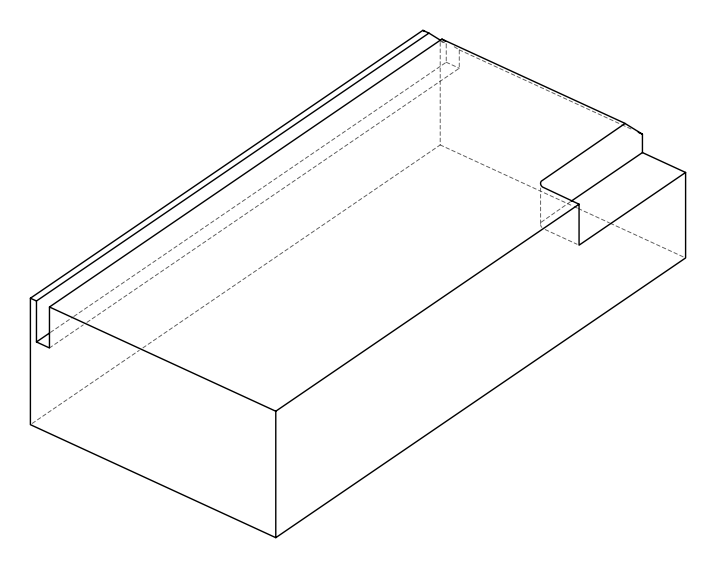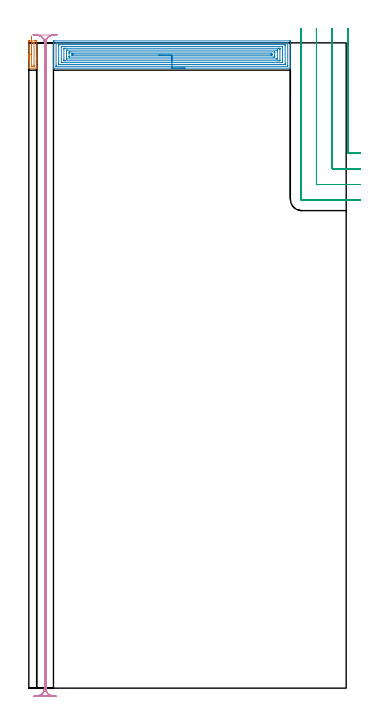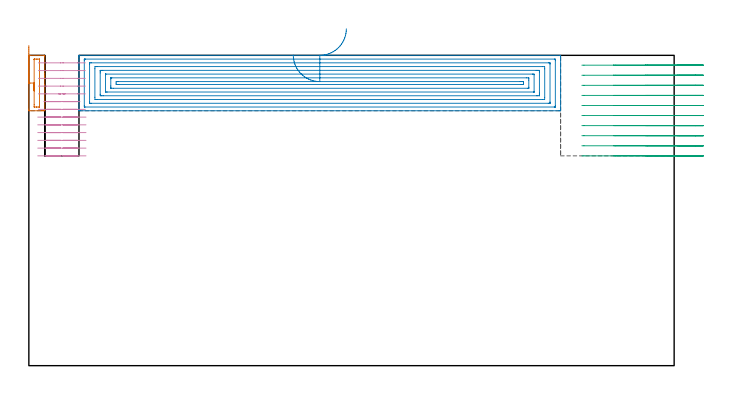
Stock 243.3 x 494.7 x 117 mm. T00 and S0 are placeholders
(PLAN: 4 operations, 2 tool changes, 52.1 min)
(1 AREA_MILL | FG_CHAMFER_SURFACE | UGT0205_001 | 0.64 min | 3052 mm3)
(2 AREA_MILL_1 | FG_CHAMFER_SURFACE_1 | UGT0205_001 | 11.9 min | 42234 mm3)
(3 MILL_CORNER_NOTCH_RECTANGULAR | CORNER_NOTCH_RECTANGULAR | NXT0201_012 | Follow Part, ap 4, ae 75% | 12.47 min | 206259 mm3)
(4 MILL_RECTANGULAR_SLOT | SLOT_RECTANGULAR | NXT0201_011 | Follow Part, ap 3, ae 75% | 27.09 min | 239288 mm3)
(TOOL UGT0205_001 | Chamfer Mill 20 x 3 x 45 deg. | D20 FL50 Z2)
(TOOL NXT0201_012 | ENDMILL 16mm [2P460-1600-NA 1630] | D16 FL38 Z6)
(TOOL NXT0201_011 | ENDMILL 12mm [2P460-1200-NA 1630] | D12 FL38 Z6)
(OP 1 AREA_MILL)
G17 G21 G94 G90
T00 M6
G54
G17 G0 G90 X0. Y485.75 S1061 M3
G43 Z127. H0
Z120.687
G94 G1 Y485.161 Z120.044 F250.
Y484.63 Z119.351
Y484.161 Z118.616
Y483.758 Z117.842
Y483.424 Z117.036
Y483.162 Z116.204
Y482.973 Z115.352
Y482.859 Z114.487
Y482.821 Z113.616
Y482.859 Z112.744
Y482.973 Z111.879
Y483.162 Z111.027
Y483.424 Z110.195
Y483.758 Z109.389
Y484.161 Z108.616
Y484.63 Z107.88
Y485.161 Z107.188
Y485.75 Z106.545
Y495.579 Z96.715
X0.004 Y496.097 Z96.198
X0.01 Y496.191 Z96.104
X0.103 Y496.198 Z96.098
X0.373 Y496.2 Z96.1
X4.752
X5.02 Y496.199 Z96.101
X5.627 Y496.196 Z96.104
X5.996 Y496.19
X5.999 Y495.958 Z96.337
X6. Y486.387 Z105.908
Y483.449 Z108.845
Y483.069 Z109.225
Y482.309 Z109.991
Y475.828 Z116.472
X5.99 Y475.306 Z116.992
X5.628 Y475.3 Z117.
X0.373
X0.01 Y475.306 Z116.992
X0. Y475.828 Z116.471
Y482.309 Z109.991
Y483.069 Z109.225
Y485.75 Z106.545
X0.37 Y485.752 Z106.548
X0.373
X2. Y485.75 Z106.55
Y493.919 Z98.381
X2.004 Y494.686 Z97.614
X2.007 Y494.748 Z97.552
X2.01 Y494.775 Z97.525
X2.032 Y494.78 Z97.52
X2.124 Y494.781 Z97.519
X2.902 Y494.786 Z97.514
X3.
X3.778 Y494.785 Z97.515
X3.876 Y494.784 Z97.516
X3.972 Y494.779 Z97.521
X3.99 Y494.778 Z97.522
X3.994 Y494.761 Z97.539
X3.998 Y494.728 Z97.572
X3.999 Y494.686 Z97.614
X4. Y494.559 Z97.741
Y477.581 Z114.719
X3.996 Y476.814 Z115.486
X3.993 Y476.752 Z115.548
X3.991 Y476.725 Z115.575
X3.968 Y476.72 Z115.58
X3.876 Y476.719 Z115.581
X3.098 Y476.714 Z115.586
X3.
X2.222 Y476.715 Z115.585
X2.124 Y476.717 Z115.583
X2.028 Y476.721 Z115.579
X2.01 Y476.722 Z115.578
X2.006 Y476.739 Z115.561
X2.002 Y476.772 Z115.528
X2.001 Y476.814 Z115.486
X2. Y476.941 Z115.359
Y485.75 Z106.55
Y486.393 Z105.961
Y487.085 Z105.43
Y487.821 Z104.961
Y488.595 Z104.558
Y489.401 Z104.224
Y490.233 Z103.962
Y491.085 Z103.773
Y491.95 Z103.659
Y492.821 Z103.621
Y493.693 Z103.659
Y494.558 Z103.773
Y495.409 Z103.962
Y496.241 Z104.224
Y497.047 Z104.558
Y497.821 Z104.961
Y498.557 Z105.43
Y499.249 Z105.961
Y499.892 Z106.55
G0 Z127.
M5
M2
(OP 2 AREA_MILL_1)
G17 G21 G94 G90
T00 M6
G54
G17 G0 G90 X119.7 Y475.3 S1061 M3
G43 Z127. H0
G94 G1 X119.662 Z126.128 F250.
X119.548 Z125.263
X119.359 Z124.412
X119.097 Z123.58
X118.763 Z122.774
X118.36 Z122.
X117.892 Z121.264
X117.361 Z120.572
X116.771 Z119.929
X116.128 Z119.339
X115.436 Z118.808
X114.7 Z118.34
X113.926 Z117.937
X113.12 Z117.603
X112.288 Z117.341
X111.437 Z117.152
X110.572 Z117.038
X109.7 Z117.
X19.066
X18.91 Y475.302 Z116.988
X18.907 Y475.362 Z116.93
X18.9 Y475.761 Z116.538
Y476.151 Z116.149
Y476.814 Z115.481
Y478.04 Z114.257
Y478.602 Z113.693
Y479.214 Z113.081
X18.901 Y495.579 Z96.718
X18.904 Y496.188 Z96.109
X18.907 Y496.192 Z96.106
X19.512 Y496.2 Z96.1
X199.888
X200.163 Y496.197 Z96.102
X200.49 Y496.192 Z96.106
X200.5 Y495.86 Z96.437
Y479.214 Z113.081
Y476.814 Z115.481
Y476.15 Z116.149
Y475.761 Z116.538
Y475.365 Z116.927
X200.49 Y475.303 Z116.988
X200.334 Y475.3 Z117.
X109.7
Y476.714 Z115.586
X21.298
X21.198 Y476.716 Z115.584
X20.999 Y476.721 Z115.579
X20.909 Y476.729 Z115.571
X20.905 Y476.758 Z115.542
X20.902 Y476.814 Z115.486
X20.9 Y477.213 Z115.087
Y494.19 Z98.11
X20.907 Y494.686 Z97.614
X20.91 Y494.778 Z97.522
X21.098 Y494.784 Z97.516
X21.198 Y494.785 Z97.515
X198.102 Y494.786 Z97.514
X198.202 Y494.784 Z97.516
X198.401 Y494.779 Z97.521
X198.491 Y494.771 Z97.529
X198.495 Y494.742 Z97.558
X198.498 Y494.686 Z97.614
X198.5 Y494.287 Z98.013
Y477.31 Z114.99
X198.493 Y476.814 Z115.486
X198.49 Y476.722 Z115.578
X198.302 Y476.716 Z115.584
X198.202 Y476.715 Z115.585
X109.7 Y476.714 Z115.586
Y478.128 Z114.172
X23.556 Y478.129 Z114.171
X23.084 Y478.132 Z114.168
X22.928 Y478.135 Z114.165
X22.91 Y478.137 Z114.163
X22.906 Y478.196 Z114.104
X22.902 Y478.295 Z114.005
X22.9 Y478.786 Z113.514
X22.901 Y492.898 Z99.402
X22.902 Y493.081 Z99.219
X22.91 Y493.267 Z99.033
X22.916 Y493.365 Z98.935
X22.967 Y493.367 Z98.933
X23.084 Y493.369 Z98.931
X23.505 Y493.371 Z98.929
X195.844
X196.316 Y493.368 Z98.932
X196.472 Y493.365 Z98.935
X196.49 Y493.363 Z98.937
X196.494 Y493.304 Z98.996
X196.498 Y493.205 Z99.095
X196.499 Y493.083 Z99.217
X196.5 Y492.898 Z99.402
X196.499 Y478.602 Z113.698
X196.498 Y478.419 Z113.881
X196.49 Y478.233 Z114.067
X196.484 Y478.135 Z114.165
X196.434 Y478.133 Z114.167
X196.316 Y478.131 Z114.169
X195.895 Y478.129 Z114.171
X109.7 Y478.128 Z114.172
Y479.543 Z112.757
X25.716
X24.926 Y479.55 Z112.75
X24.9 Y480.359 Z111.941
Y491.111 Z101.189
X24.925 Y491.95 Z100.35
X25.763 Y491.957 Z100.343
X193.685
X194.474 Y491.95 Z100.35
X194.5 Y491.141 Z101.159
Y480.389 Z111.911
X194.475 Y479.55 Z112.75
X193.637 Y479.543 Z112.757
X109.7
Y480.957 Z111.343
X27.874
X27.549 Y480.958 Z111.342
X26.976 Y480.962 Z111.338
X26.927 Y480.964 Z111.336
X26.91 Y480.977 Z111.323
X26.904 Y481.034 Z111.266
X26.902 Y481.282 Z111.018
X26.9 Y481.931 Z110.369
X26.901 Y489.973 Z102.327
X26.904 Y490.218 Z102.082
X26.91 Y490.535 Z101.765
X27.227 Y490.54 Z101.76
X27.549 Y490.542 Z101.758
X28.117 Y490.543 Z101.757
X191.526
X191.851 Y490.542 Z101.758
X192.424 Y490.538 Z101.762
X192.474 Y490.536 Z101.764
X192.49 Y490.523 Z101.777
X192.496 Y490.466 Z101.834
X192.499 Y490.218 Z102.082
X192.5 Y489.569 Z102.731
X192.499 Y481.527 Z110.773
X192.496 Y481.282 Z111.018
X192.49 Y480.965 Z111.335
X192.173 Y480.96 Z111.34
X191.851 Y480.958 Z111.342
X191.283 Y480.957 Z111.343
X109.7
Y482.371 Z109.929
X29.139
X28.97 Y482.373 Z109.927
X28.928 Y482.375 Z109.925
X28.914 Y482.378 Z109.922
X28.91 Y482.386 Z109.914
X28.906 Y482.426 Z109.874
X28.901 Y482.61 Z109.69
Y488.864 Z103.436
X28.906 Y489.011 Z103.289
X28.91 Y489.12 Z103.18
X28.986 Y489.122 Z103.178
X29.335 Y489.127 Z103.173
X29.531 Y489.128 Z103.172
X190.261 Y489.129 Z103.171
X190.43 Y489.127 Z103.173
X190.472 Y489.125 Z103.175
X190.486 Y489.122 Z103.178
X190.49 Y489.114 Z103.186
X190.494 Y489.074 Z103.226
X190.499 Y488.89 Z103.41
Y482.636 Z109.664
X190.495 Y482.489 Z109.811
X190.49 Y482.38 Z109.92
X190.414 Y482.378 Z109.922
X190.065 Y482.373 Z109.927
X189.87 Y482.372 Z109.928
X109.7 Y482.371 Z109.929
Y483.785 Z108.515
X31.297 Y483.786 Z108.514
X31.121 Y483.788 Z108.512
X30.945 Y483.792 Z108.508
X30.909 Y483.797 Z108.503
X30.906 Y483.831 Z108.469
X30.902 Y483.889 Z108.411
X30.901 Y483.963 Z108.337
X30.9 Y484.184 Z108.116
Y486.864 Z105.436
X30.903 Y487.537 Z104.763
X30.906 Y487.647 Z104.653
X30.91 Y487.698 Z104.602
X30.949 Y487.709 Z104.591
X31.121 Y487.711 Z104.589
X31.837 Y487.714 Z104.586
X188.103
X188.279 Y487.712 Z104.588
X188.455 Y487.708 Z104.592
X188.491 Y487.703 Z104.597
X188.494 Y487.669 Z104.631
X188.498 Y487.611 Z104.689
X188.5 Y487.537 Z104.763
Y487.316 Z104.984
Y484.636 Z107.664
X188.497 Y483.963 Z108.337
X188.494 Y483.853 Z108.447
X188.49 Y483.802 Z108.498
X188.451 Y483.791 Z108.509
X188.279 Y483.789 Z108.511
X187.564 Y483.786 Z108.514
X109.7 Y483.785 Z108.515
Y485.2 Z107.1
X33.8
X33.455 Y485.201 Z107.099
X32.907 Y485.207 Z107.093
X32.9 Y485.756 Z106.544
X32.907 Y486.293 Z106.007
X33.252 Y486.298 Z106.002
X33.8 Y486.3 Z106.
X34.142
X185.601
X185.945 Y486.299 Z106.001
X186.493 Y486.293 Z106.007
X186.5 Y485.743 Z106.557
X186.493 Y485.207 Z107.093
X186.148 Y485.202 Z107.098
X185.601 Y485.2 Z107.1
X185.258
X109.7
X108.828 Z107.139
X107.964 Z107.252
X107.112 Z107.441
X106.28 Z107.704
X105.474 Z108.037
X104.7 Z108.44
X103.964 Z108.909
X103.272 Z109.44
X102.629 Z110.029
X102.04 Z110.673
X101.509 Z111.365
X101.04 Z112.1
X100.637 Z112.874
X100.303 Z113.68
X100.041 Z114.512
X99.852 Z115.364
X99.738 Z116.229
X99.7 Z117.1
G0 Z127.
M5
M2
(OP 3 MILL_CORNER_NOTCH_RECTANGULAR)
G17 G21 G94 G90
T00 M6
G54
G17 G0 G90 X244.486 Y505.61 S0 M3
G43 Z127.091 H1
Z113.292
G94 G1 X244.5 Y502.61 F250.
Y502.446 F500.
Y410.895
G3 X245.295 Y410.1 R0.8
G1 X251.3
X254.3 F250.
G0 Z127.091
X232.467 Y505.7
Z113.292
G1 X232.499 Y502.7
G2 X232.5 Y502.446 R24. F500.
G1 Y398.895
G3 X233.295 Y398.1 R0.8
G1 X251.3
X254.3 F250.
G0 Z127.091
X220.434 Y505.699
Z113.292
G1 X220.497 Y502.7
G2 X220.5 Y502.446 R12. F500.
G1 Y386.895
G3 X221.295 Y386.1 R0.8
G1 X251.3
X254.3 F250.
G0 Z127.091
X208.5 Y505.446
Z113.292
G1 Y502.446
Y374.895 F500.
G3 X209.295 Y374.1 R0.8
G1 X251.3
X254.3 F250.
G0 Z127.091
X244.486 Y505.61
Z109.493
G1 X244.5 Y502.61
Y502.446 F500.
Y410.895
G3 X245.295 Y410.1 R0.8
G1 X251.3
X254.3 F250.
G0 Z127.091
X232.467 Y505.7
Z109.493
G1 X232.499 Y502.7
G2 X232.5 Y502.446 R24. F500.
G1 Y398.895
G3 X233.295 Y398.1 R0.8
G1 X251.3
X254.3 F250.
G0 Z127.091
X220.434 Y505.699
Z109.493
G1 X220.497 Y502.7
G2 X220.5 Y502.446 R12. F500.
G1 Y386.895
G3 X221.295 Y386.1 R0.8
G1 X251.3
X254.3 F250.
G0 Z127.091
X208.5 Y505.446
Z109.493
G1 Y502.446
Y374.895 F500.
G3 X209.295 Y374.1 R0.8
G1 X251.3
X254.3 F250.
G0 Z127.091
X244.486 Y505.61
Z105.694
G1 X244.5 Y502.61
Y502.446 F500.
Y410.895
G3 X245.295 Y410.1 R0.8
G1 X251.3
X254.3 F250.
G0 Z127.091
X232.467 Y505.7
Z105.694
G1 X232.499 Y502.7
G2 X232.5 Y502.446 R24. F500.
G1 Y398.895
G3 X233.295 Y398.1 R0.8
G1 X251.3
X254.3 F250.
G0 Z127.091
X220.434 Y505.699
Z105.694
G1 X220.497 Y502.7
G2 X220.5 Y502.446 R12. F500.
G1 Y386.895
G3 X221.295 Y386.1 R0.8
G1 X251.3
X254.3 F250.
G0 Z127.091
X208.5 Y505.446
Z105.694
G1 Y502.446
Y374.895 F500.
G3 X209.295 Y374.1 R0.8
G1 X251.3
X254.3 F250.
G0 Z127.091
X244.5 Y505.61
Z101.895
G1 Y502.61
Y410.895 F500.
G3 X245.295 Y410.1 R0.8
G1 X251.3
X254.3 F250.
G0 Z127.091
X232.5 Y505.7
Z101.895
G1 Y502.7
Y398.895 F500.
G3 X233.295 Y398.1 R0.8
G1 X251.3
X254.3 F250.
G0 Z127.091
X220.5 Y505.7
Z101.895
G1 Y502.7
Y386.895 F500.
G3 X221.295 Y386.1 R0.8
G1 X251.3
X254.3 F250.
G0 Z127.091
X208.5 Y505.7
Z101.895
G1 Y502.7
Y374.895 F500.
G3 X209.295 Y374.1 R0.8
G1 X251.3
X254.3 F250.
G0 Z127.091
X244.5 Y505.61
Z98.095
G1 Y502.61
Y410.895 F500.
G3 X245.295 Y410.1 R0.8
G1 X251.3
X254.3 F250.
G0 Z127.091
X232.5 Y505.7
Z98.095
G1 Y502.7
Y398.895 F500.
G3 X233.295 Y398.1 R0.8
G1 X251.3
X254.3 F250.
G0 Z127.091
X220.5 Y505.7
Z98.095
G1 Y502.7
Y386.895 F500.
G3 X221.295 Y386.1 R0.8
G1 X251.3
X254.3 F250.
G0 Z127.091
X208.5 Y505.7
Z98.095
G1 Y502.7
Y374.895 F500.
G3 X209.295 Y374.1 R0.8
G1 X251.3
X254.3 F250.
G0 Z127.091
X244.5 Y505.61
Z94.296
G1 Y502.61
Y410.895 F500.
G3 X245.295 Y410.1 R0.8
G1 X251.3
X254.3 F250.
G0 Z127.091
X232.5 Y505.7
Z94.296
G1 Y502.7
Y398.895 F500.
G3 X233.295 Y398.1 R0.8
G1 X251.3
X254.3 F250.
G0 Z127.091
X220.5 Y505.7
Z94.296
G1 Y502.7
Y386.895 F500.
G3 X221.295 Y386.1 R0.8
G1 X251.3
X254.3 F250.
G0 Z127.091
X208.5 Y505.7
Z94.296
G1 Y502.7
Y374.895 F500.
G3 X209.295 Y374.1 R0.8
G1 X251.3
X254.3 F250.
G0 Z127.091
X244.5 Y505.61
Z90.497
G1 Y502.61
Y410.895 F500.
G3 X245.295 Y410.1 R0.8
G1 X251.3
X254.3 F250.
G0 Z127.091
X232.5 Y505.7
Z90.497
G1 Y502.7
Y398.895 F500.
G3 X233.295 Y398.1 R0.8
G1 X251.3
X254.3 F250.
G0 Z127.091
X220.5 Y505.7
Z90.497
G1 Y502.7
Y386.895 F500.
G3 X221.295 Y386.1 R0.8
G1 X251.3
X254.3 F250.
G0 Z127.091
X208.5 Y505.7
Z90.497
G1 Y502.7
Y374.895 F500.
G3 X209.295 Y374.1 R0.8
G1 X251.3
X254.3 F250.
G0 Z127.091
X244.5 Y505.61
Z86.698
G1 Y502.61
Y410.895 F500.
G3 X245.295 Y410.1 R0.8
G1 X251.3
X254.3 F250.
G0 Z127.091
X232.5 Y505.7
Z86.698
G1 Y502.7
Y398.895 F500.
G3 X233.295 Y398.1 R0.8
G1 X251.3
X254.3 F250.
G0 Z127.091
X220.5 Y505.7
Z86.698
G1 Y502.7
Y386.895 F500.
G3 X221.295 Y386.1 R0.8
G1 X251.3
X254.3 F250.
G0 Z127.091
X208.5 Y505.7
Z86.698
G1 Y502.7
Y374.895 F500.
G3 X209.295 Y374.1 R0.8
G1 X251.3
X254.3 F250.
G0 Z127.091
X244.5 Y505.61
Z82.899
G1 Y502.61
Y410.895 F500.
G3 X245.295 Y410.1 R0.8
G1 X251.3
X254.3 F250.
G0 Z127.091
X232.5 Y505.7
Z82.899
G1 Y502.7
Y398.895 F500.
G3 X233.295 Y398.1 R0.8
G1 X251.3
X254.3 F250.
G0 Z127.091
X220.5 Y505.7
Z82.899
G1 Y502.7
Y386.895 F500.
G3 X221.295 Y386.1 R0.8
G1 X251.3
X254.3 F250.
G0 Z127.091
X208.5 Y505.7
Z82.899
G1 Y502.7
Y374.895 F500.
G3 X209.295 Y374.1 R0.8
G1 X251.3
X254.3 F250.
G0 Z127.091
X244.5 Y505.61
Z79.1
G1 Y502.61
Y410.895 F500.
G3 X245.295 Y410.1 R0.8
G1 X251.3
X254.3 F250.
G0 Z127.091
X232.5 Y505.7
Z79.1
G1 Y502.7
Y398.895 F500.
G3 X233.295 Y398.1 R0.8
G1 X251.3
X254.3 F250.
G0 Z127.091
X220.5 Y505.7
Z79.1
G1 Y502.7
Y386.895 F500.
G3 X221.295 Y386.1 R0.8
G1 X251.3
X254.3 F250.
G0 Z127.091
X208.5 Y505.7
Z79.1
G1 Y502.7
Y374.895 F500.
G3 X209.295 Y374.1 R0.8
G1 X251.3
X254.3 F250.
G0 Z127.091
M5
M2
(OP 4 MILL_RECTANGULAR_SLOT)
G17 G21 G94 G90
T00 M6
G54
G17 G0 G90 X21.286 Y-6.27 S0 M3
G43 Z127.091 H1
Z114.169
G94 G1 X18.301 Y-5.97 F250.
G2 X12.9 Y0. R6. F500.
G1 Y484.941
G3 X12. Y484.936 R6.
G1 Y0.
G2 X6.599 Y-5.97 R6.
G1 X3.614 Y-6.27 F250.
G0 X21.286 Z111.246
G1 X18.301 Y-5.97
G2 X12.9 Y0. R6. F500.
G1 Y487.889
G3 X12. Y487.889 R6.
G1 Y0.
G2 X6.599 Y-5.97 R6.
G1 X3.614 Y-6.27 F250.
G0 X21.286 Z108.324
G1 X18.301 Y-5.97
G2 X12.9 Y0. R6. F500.
G1 Y490.814
G3 X12. Y490.814 R6.
G1 Y0.
G2 X6.599 Y-5.97 R6.
G1 X3.614 Y-6.27 F250.
G0 X21.286 Z105.401
G1 X18.301 Y-5.97
G2 X12.9 Y0. R6. F500.
G1 Y493.737
G3 X12. Y493.736 R6.
G1 Y0.
G2 X6.599 Y-5.97 R6.
G1 X3.614 Y-6.27 F250.
G0 X21.286 Z102.479
G1 X18.301 Y-5.97
G2 X12.9 Y0. R6. F500.
G1 Y494.7
G2 X13.632 Y497.572 R6.
G3 X11.269 Y497.571 R6.
G2 X12. Y494.7 R6.
G1 Y0.
G2 X6.599 Y-5.97 R6.
G1 X3.614 Y-6.27 F250.
G0 Z127.091
X5.638 Y501.398
Z99.557
G1 X8.39 Y500.203
G2 X12. Y494.7 R6. F500.
G1 Y0.
G2 X6.599 Y-5.97 R6.
G1 Y-6.
X18.301
Y-5.97
G2 X12.9 Y0. R6.
G1 Y494.7
G2 X16.524 Y500.21 R6.
G1 X19.279 Y501.397 F250.
G0 Z127.091
X21.286 Y-6.27
Z96.634
G1 X18.301 Y-5.97
G2 X12.9 Y0. R6. F500.
G1 Y494.7
G2 X18.072 Y500.643 R6.
G1 X18.075 Y500.673
G3 X17.513 Y500.7 R6.
G1 X7.344
G3 X6.808 Y500.675 R6.
G1 X6.81 Y500.645
G2 X12. Y494.7 R6.
G1 Y0.
G2 X6.599 Y-5.97 R6.
G1 X3.614 Y-6.27 F250.
G0 Z127.091
X3.351 Y500.863
Z93.712
G1 X6.346 Y500.69
G2 X12. Y494.7 R6. F500.
G1 Y0.
G2 X6.599 Y-5.97 R6.
G1 Y-6.
X18.301
Y-5.97
G2 X12.9 Y0. R6.
G1 Y494.7
G2 X18.554 Y500.69 R6.
G1 X21.549 Y500.863 F250.
G0 X3.351 Z90.79
G1 X6.346 Y500.69
G2 X12. Y494.7 R6. F500.
G1 Y0.
G2 X6.599 Y-5.97 R6.
G1 Y-6.
X18.301
Y-5.97
G2 X12.9 Y0. R6.
G1 Y494.7
G2 X18.554 Y500.69 R6.
G1 X21.549 Y500.863 F250.
G0 X3.351 Z87.867
G1 X6.346 Y500.69
G2 X12. Y494.7 R6. F500.
G1 Y0.
G2 X6.599 Y-5.97 R6.
G1 Y-6.
X18.301
Y-5.97
G2 X12.9 Y0. R6.
G1 Y494.7
G2 X18.554 Y500.69 R6.
G1 X21.549 Y500.863 F250.
G0 X3.351 Z84.945
G1 X6.346 Y500.69
G2 X12. Y494.7 R6. F500.
G1 Y0.
G2 X6.599 Y-5.97 R6.
G1 Y-6.
X18.301
Y-5.97
G2 X12.9 Y0. R6.
G1 Y494.7
G2 X18.554 Y500.69 R6.
G1 X21.549 Y500.863 F250.
G0 X3.351 Z82.022
G1 X6.346 Y500.69
G2 X12. Y494.7 R6. F500.
G1 Y0.
G2 X6.599 Y-5.97 R6.
G1 Y-6.
X18.301
Y-5.97
G2 X12.9 Y0. R6.
G1 Y494.7
G2 X18.554 Y500.69 R6.
G1 X21.549 Y500.863 F250.
G0 X3.351 Z79.1
G1 X6.346 Y500.69
G2 X12. Y494.7 R6. F500.
G1 Y0.
G2 X6.599 Y-5.97 R6.
G1 Y-6.
X18.301
Y-5.97
G2 X12.9 Y0. R6.
G1 Y494.7
G2 X18.554 Y500.69 R6.
G1 X21.549 Y500.863 F250.
G0 Z127.091
M5
M2
